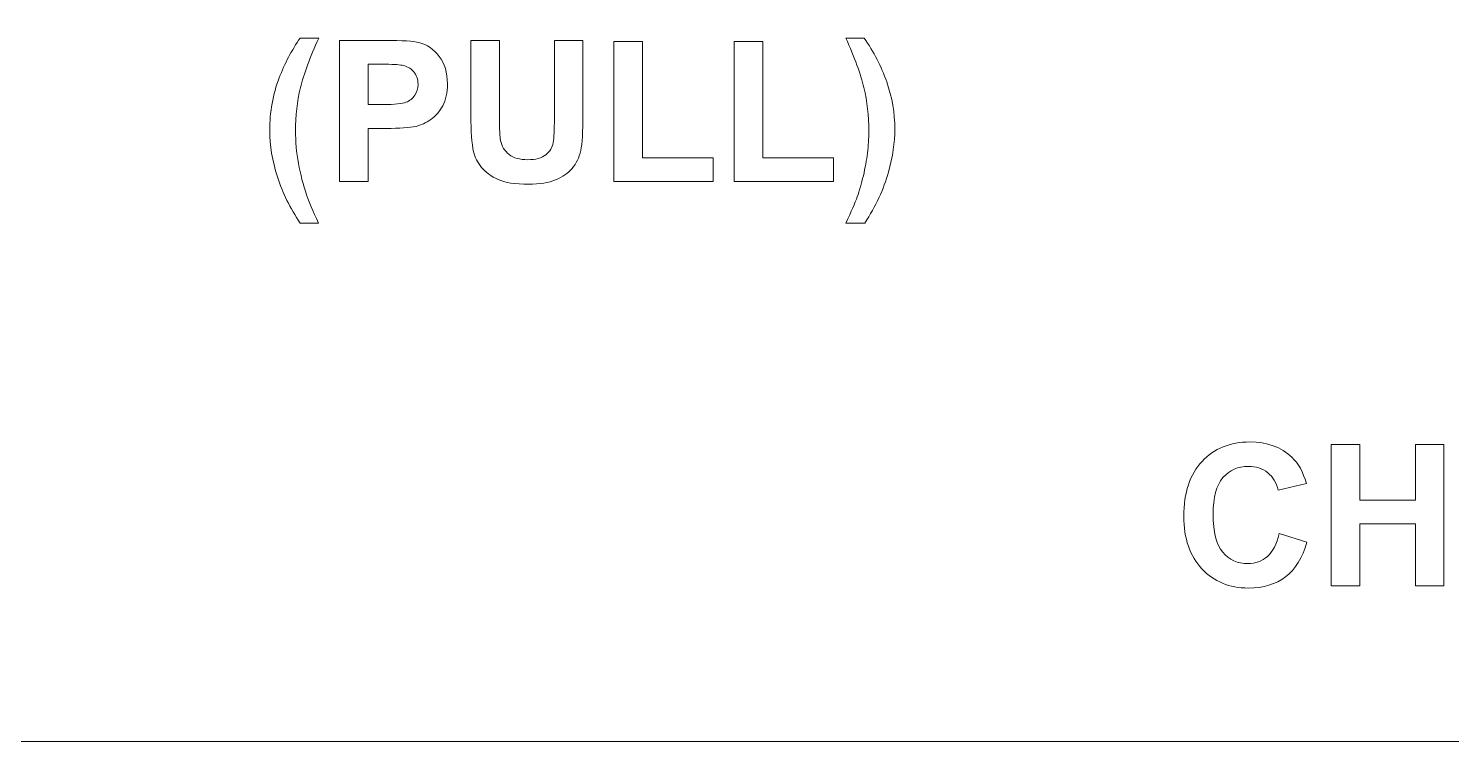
# Model space of a CAD drawing. Header units: millimetres. Extents: x -247 to 664, y -96 to 204.
# Drawn here: x -33.6 to -8.12, y 15.45 to 28.2 of the extents above; entities that cross this region are included whole.
import ezdxf

# ---------------------------------------------------------------- set-up
doc = ezdxf.new("R2010")
doc.units = ezdxf.units.MM
doc.header["$MEASUREMENT"] = 0
doc.layers.add('Layer 2', color=7, linetype='Continuous')

msp = doc.modelspace()

# ---------------------------------------------------------------- linework, layer by layer
at = {"layer": 'Layer 2', "lineweight": 9}
msp.add_open_spline([(-65.1901, 137.6715), (-65.1901, 137.6715), (56.3349, 137.6715), (56.3349, 137.6715), (56.3349, 137.6715), (56.733, 137.6713), (57.1146, 137.5129), (57.3959, 137.2313), (57.3959, 137.2313), (57.6773, 136.9496), (57.8351, 136.5696), (57.8349, 136.1715), (57.8349, 136.1715), (57.8349, 136.1715), (57.8349, 122.634), (57.8349, 122.634), (57.8349, 122.634), (57.8349, 119.884), (60.0849, 117.634), (62.8349, 117.634), (62.8349, 117.634), (62.8349, 117.634), (65.7974, 117.634), (65.7974, 117.634), (65.7974, 117.634), (66.8974, 117.634), (67.7974, 116.734), (67.7974, 115.634), (67.7974, 115.634), (67.7974, 115.634), (67.7974, 97.6355), (67.7974, 97.6355), (67.7974, 97.6355), (67.7974, 97.635), (67.7974, 97.6345), (67.7974, 97.634), (67.7974, 97.634), (67.7974, 97.634), (67.7974, 55.484), (67.7974, 55.484), (67.7974, 55.484), (67.7974, 55.484), (67.7974, 40.4855), (67.7974, 40.4855), (67.7974, 40.4855), (67.7974, 40.485), (67.7974, 40.4845), (67.7974, 40.484), (67.7974, 40.484), (67.7974, 40.484), (67.7974, 37.484), (67.7974, 37.484), (67.7974, 37.484), (67.7974, 36.384), (66.8974, 35.484), (65.7974, 35.484), (65.7974, 35.484), (65.7974, 35.484), (62.8349, 35.484), (62.8349, 35.484), (62.8349, 35.484), (60.0849, 35.484), (57.8349, 33.234), (57.8349, 30.484), (57.8349, 30.484), (57.8349, 30.484), (57.8349, 16.9465), (57.8349, 16.9465), (57.8349, 16.9465), (57.8346, 16.5485), (57.6763, 16.1668), (57.3946, 15.8855), (57.3946, 15.8855), (57.1129, 15.6042), (56.733, 15.4463), (56.3349, 15.4465), (56.3349, 15.4465), (56.3349, 15.4465), (-65.1901, 15.4465), (-65.1901, 15.4465), (-65.1901, 15.4465), (-65.5882, 15.4468), (-65.9699, 15.6052), (-66.2512, 15.8868), (-66.2512, 15.8868), (-66.5325, 16.1685), (-66.6904, 16.5485), (-66.6901, 16.9465), (-66.6901, 16.9465), (-66.6901, 16.9465), (-66.6901, 30.484), (-66.6901, 30.484), (-66.6901, 30.484), (-66.6901, 33.234), (-68.9401, 35.484), (-71.6901, 35.484), (-71.6901, 35.484), (-71.6901, 35.484), (-74.6526, 35.484), (-74.6526, 35.484), (-74.6526, 35.484), (-75.7526, 35.484), (-76.6526, 36.384), (-76.6526, 37.484), (-76.6526, 37.484), (-76.6526, 37.484), (-76.6526, 55.4817), (-76.6526, 55.4817), (-76.6526, 55.4817), (-76.6526, 55.4825), (-76.6526, 55.4832), (-76.6526, 55.484), (-76.6526, 55.484), (-76.6526, 55.484), (-76.6526, 97.634), (-76.6526, 97.634), (-76.6526, 97.634), (-76.6526, 97.634), (-76.6526, 115.634), (-76.6526, 115.634), (-76.6526, 115.634), (-76.6526, 116.734), (-75.7526, 117.634), (-74.6526, 117.634), (-74.6526, 117.634), (-74.6526, 117.634), (-71.6901, 117.634), (-71.6901, 117.634), (-71.6901, 117.634), (-68.9401, 117.634), (-66.6901, 119.884), (-66.6901, 122.634), (-66.6901, 122.634), (-66.6901, 122.634), (-66.6901, 136.1715), (-66.6901, 136.1715), (-66.6901, 136.1715), (-66.6899, 136.5696), (-66.5315, 136.9513), (-66.2498, 137.2326), (-66.2498, 137.2326), (-65.9682, 137.5139), (-65.5882, 137.6718), (-65.1901, 137.6715)], degree=3, knots=[0, 0, 0, 0, 0.027027, 0.027027, 0.027027, 0.027027, 0.0540541, 0.0540541, 0.0540541, 0.0540541, 0.0810811, 0.0810811, 0.0810811, 0.0810811, 0.1081081, 0.1081081, 0.1081081, 0.1081081, 0.1351351, 0.1351351, 0.1351351, 0.1351351, 0.1621622, 0.1621622, 0.1621622, 0.1621622, 0.1891892, 0.1891892, 0.1891892, 0.1891892, 0.2162162, 0.2162162, 0.2162162, 0.2162162, 0.2432432, 0.2432432, 0.2432432, 0.2432432, 0.2702703, 0.2702703, 0.2702703, 0.2702703, 0.2972973, 0.2972973, 0.2972973, 0.2972973, 0.3243243, 0.3243243, 0.3243243, 0.3243243, 0.3513514, 0.3513514, 0.3513514, 0.3513514, 0.3783784, 0.3783784, 0.3783784, 0.3783784, 0.4054054, 0.4054054, 0.4054054, 0.4054054, 0.4324324, 0.4324324, 0.4324324, 0.4324324, 0.4594595, 0.4594595, 0.4594595, 0.4594595, 0.4864865, 0.4864865, 0.4864865, 0.4864865, 0.5135135, 0.5135135, 0.5135135, 0.5135135, 0.5405405, 0.5405405, 0.5405405, 0.5405405, 0.5675676, 0.5675676, 0.5675676, 0.5675676, 0.5945946, 0.5945946, 0.5945946, 0.5945946, 0.6216216, 0.6216216, 0.6216216, 0.6216216, 0.6486486, 0.6486486, 0.6486486, 0.6486486, 0.6756757, 0.6756757, 0.6756757, 0.6756757, 0.7027027, 0.7027027, 0.7027027, 0.7027027, 0.7297297, 0.7297297, 0.7297297, 0.7297297, 0.7567568, 0.7567568, 0.7567568, 0.7567568, 0.7837838, 0.7837838, 0.7837838, 0.7837838, 0.8108108, 0.8108108, 0.8108108, 0.8108108, 0.8378378, 0.8378378, 0.8378378, 0.8378378, 0.8648649, 0.8648649, 0.8648649, 0.8648649, 0.8918919, 0.8918919, 0.8918919, 0.8918919, 0.9189189, 0.9189189, 0.9189189, 0.9189189, 0.9459459, 0.9459459, 0.9459459, 0.9459459, 1, 1, 1, 1], dxfattribs=at)
at = {"layer": 'Layer 2', "color": 240, "lineweight": 9}
for points, knots in [([(-28.4069, 24.7203), (-28.4069, 24.7203), (-28.7385, 24.7203), (-28.7385, 24.7203), (-28.7385, 24.7203), (-28.9155, 24.9854), (-29.0501, 25.2606), (-29.143, 25.5469), (-29.143, 25.5469), (-29.2353, 25.8327), (-29.2818, 26.109), (-29.2818, 26.3765), (-29.2818, 26.3765), (-29.2818, 26.7081), (-29.2247, 27.0221), (-29.1113, 27.3184), (-29.1113, 27.3184), (-29.0119, 27.5754), (-28.8867, 27.8123), (-28.735, 28.0293), (-28.735, 28.0293), (-28.735, 28.0293), (-28.4034, 28.0293), (-28.4034, 28.0293), (-28.4034, 28.0293), (-28.5615, 27.6818), (-28.6709, 27.3855), (-28.7303, 27.142), (-28.7303, 27.142), (-28.7896, 26.898), (-28.8196, 26.6394), (-28.8196, 26.366), (-28.8196, 26.366), (-28.8196, 26.1778), (-28.802, 25.985), (-28.7667, 25.7874), (-28.7667, 25.7874), (-28.7309, 25.5904), (-28.6826, 25.4029), (-28.6209, 25.2247), (-28.6209, 25.2247), (-28.5803, 25.1077), (-28.5092, 24.9396), (-28.4069, 24.7203)], [0, 0, 0, 0, 0.0833333, 0.0833333, 0.0833333, 0.0833333, 0.1666667, 0.1666667, 0.1666667, 0.1666667, 0.25, 0.25, 0.25, 0.25, 0.3333333, 0.3333333, 0.3333333, 0.3333333, 0.4166667, 0.4166667, 0.4166667, 0.4166667, 0.5, 0.5, 0.5, 0.5, 0.5833333, 0.5833333, 0.5833333, 0.5833333, 0.6666667, 0.6666667, 0.6666667, 0.6666667, 0.75, 0.75, 0.75, 0.75, 0.8333333, 0.8333333, 0.8333333, 0.8333333, 1, 1, 1, 1]), ([(-18.9639, 24.7203), (-18.8681, 24.9249), (-18.801, 25.0813), (-18.7616, 25.1901), (-18.7616, 25.1901), (-18.7228, 25.2994), (-18.6864, 25.4252), (-18.6529, 25.5675), (-18.6529, 25.5675), (-18.6199, 25.7098), (-18.5952, 25.845), (-18.5788, 25.9726), (-18.5788, 25.9726), (-18.5629, 26.1008), (-18.5547, 26.2319), (-18.5547, 26.366), (-18.5547, 26.366), (-18.5547, 26.6394), (-18.5841, 26.898), (-18.6429, 27.142), (-18.6429, 27.142), (-18.7017, 27.3855), (-18.8098, 27.6818), (-18.9674, 28.0293), (-18.9674, 28.0293), (-18.9674, 28.0293), (-18.6393, 28.0293), (-18.6393, 28.0293), (-18.6393, 28.0293), (-18.4653, 27.7823), (-18.3301, 27.5207), (-18.2337, 27.2444), (-18.2337, 27.2444), (-18.1372, 26.9674), (-18.089, 26.687), (-18.089, 26.4024), (-18.089, 26.4024), (-18.089, 26.1625), (-18.1272, 25.9056), (-18.2031, 25.631), (-18.2031, 25.631), (-18.2889, 25.3235), (-18.4312, 25.0201), (-18.6288, 24.7203), (-18.6288, 24.7203), (-18.6288, 24.7203), (-18.9639, 24.7203), (-18.9639, 24.7203)], [0, 0, 0, 0, 0.0769231, 0.0769231, 0.0769231, 0.0769231, 0.1538462, 0.1538462, 0.1538462, 0.1538462, 0.2307692, 0.2307692, 0.2307692, 0.2307692, 0.3076923, 0.3076923, 0.3076923, 0.3076923, 0.3846154, 0.3846154, 0.3846154, 0.3846154, 0.4615385, 0.4615385, 0.4615385, 0.4615385, 0.5384615, 0.5384615, 0.5384615, 0.5384615, 0.6153846, 0.6153846, 0.6153846, 0.6153846, 0.6923077, 0.6923077, 0.6923077, 0.6923077, 0.7692308, 0.7692308, 0.7692308, 0.7692308, 0.8461538, 0.8461538, 0.8461538, 0.8461538, 1, 1, 1, 1]), ([(-28.033, 25.4611), (-28.033, 25.4611), (-28.033, 27.9869), (-28.033, 27.9869), (-28.033, 27.9869), (-28.033, 27.9869), (-27.2151, 27.9869), (-27.2151, 27.9869), (-27.2151, 27.9869), (-26.9053, 27.9869), (-26.7036, 27.9746), (-26.6096, 27.9493), (-26.6096, 27.9493), (-26.4649, 27.9111), (-26.3438, 27.8288), (-26.2462, 27.7018), (-26.2462, 27.7018), (-26.1486, 27.5748), (-26.0998, 27.4107), (-26.0998, 27.2097), (-26.0998, 27.2097), (-26.0998, 27.0544), (-26.128, 26.9245), (-26.1839, 26.8187), (-26.1839, 26.8187), (-26.2403, 26.7128), (-26.3115, 26.6299), (-26.3979, 26.5694), (-26.3979, 26.5694), (-26.4843, 26.5094), (-26.5725, 26.4694), (-26.6619, 26.45), (-26.6619, 26.45), (-26.7836, 26.4259), (-26.9594, 26.4136), (-27.1899, 26.4136), (-27.1899, 26.4136), (-27.1899, 26.4136), (-27.5215, 26.4136), (-27.5215, 26.4136), (-27.5215, 26.4136), (-27.5215, 26.4136), (-27.5215, 25.4611), (-27.5215, 25.4611), (-27.5215, 25.4611), (-27.5215, 25.4611), (-28.033, 25.4611), (-28.033, 25.4611)], [0, 0, 0, 0, 0.0769231, 0.0769231, 0.0769231, 0.0769231, 0.1538462, 0.1538462, 0.1538462, 0.1538462, 0.2307692, 0.2307692, 0.2307692, 0.2307692, 0.3076923, 0.3076923, 0.3076923, 0.3076923, 0.3846154, 0.3846154, 0.3846154, 0.3846154, 0.4615385, 0.4615385, 0.4615385, 0.4615385, 0.5384615, 0.5384615, 0.5384615, 0.5384615, 0.6153846, 0.6153846, 0.6153846, 0.6153846, 0.6923077, 0.6923077, 0.6923077, 0.6923077, 0.7692308, 0.7692308, 0.7692308, 0.7692308, 0.8461538, 0.8461538, 0.8461538, 0.8461538, 1, 1, 1, 1]), ([(-25.68, 27.9869), (-25.68, 27.9869), (-25.1685, 27.9869), (-25.1685, 27.9869), (-25.1685, 27.9869), (-25.1685, 27.9869), (-25.1685, 26.6182), (-25.1685, 26.6182), (-25.1685, 26.6182), (-25.1685, 26.4006), (-25.162, 26.2601), (-25.1496, 26.196), (-25.1496, 26.196), (-25.1279, 26.0926), (-25.0767, 26.0091), (-24.9956, 25.9467), (-24.9956, 25.9467), (-24.9139, 25.8838), (-24.8028, 25.8527), (-24.6616, 25.8527), (-24.6616, 25.8527), (-24.5188, 25.8527), (-24.4106, 25.8821), (-24.3377, 25.9415), (-24.3377, 25.9415), (-24.2648, 26.0008), (-24.2213, 26.0732), (-24.2066, 26.1596), (-24.2066, 26.1596), (-24.1919, 26.246), (-24.1842, 26.3889), (-24.1842, 26.5888), (-24.1842, 26.5888), (-24.1842, 26.5888), (-24.1842, 27.9869), (-24.1842, 27.9869), (-24.1842, 27.9869), (-24.1842, 27.9869), (-23.6727, 27.9869), (-23.6727, 27.9869), (-23.6727, 27.9869), (-23.6727, 27.9869), (-23.6727, 26.6588), (-23.6727, 26.6588), (-23.6727, 26.6588), (-23.6727, 26.3554), (-23.6862, 26.1408), (-23.7139, 26.0155), (-23.7139, 26.0155), (-23.7415, 25.8903), (-23.7921, 25.7845), (-23.8662, 25.698), (-23.8662, 25.698), (-23.9396, 25.6116), (-24.0384, 25.5434), (-24.1619, 25.4923), (-24.1619, 25.4923), (-24.2859, 25.4411), (-24.447, 25.4152), (-24.6464, 25.4152), (-24.6464, 25.4152), (-24.8868, 25.4152), (-25.0691, 25.4429), (-25.1932, 25.4987), (-25.1932, 25.4987), (-25.3172, 25.5546), (-25.4154, 25.6269), (-25.4877, 25.7163), (-25.4877, 25.7163), (-25.56, 25.8056), (-25.6071, 25.8985), (-25.63, 25.9967), (-25.63, 25.9967), (-25.6635, 26.1414), (-25.68, 26.3554), (-25.68, 26.6382), (-25.68, 26.6382), (-25.68, 26.6382), (-25.68, 27.9869), (-25.68, 27.9869)], [0, 0, 0, 0, 0.047619, 0.047619, 0.047619, 0.047619, 0.0952381, 0.0952381, 0.0952381, 0.0952381, 0.1428571, 0.1428571, 0.1428571, 0.1428571, 0.1904762, 0.1904762, 0.1904762, 0.1904762, 0.2380952, 0.2380952, 0.2380952, 0.2380952, 0.2857143, 0.2857143, 0.2857143, 0.2857143, 0.3333333, 0.3333333, 0.3333333, 0.3333333, 0.3809524, 0.3809524, 0.3809524, 0.3809524, 0.4285714, 0.4285714, 0.4285714, 0.4285714, 0.4761905, 0.4761905, 0.4761905, 0.4761905, 0.5238095, 0.5238095, 0.5238095, 0.5238095, 0.5714286, 0.5714286, 0.5714286, 0.5714286, 0.6190476, 0.6190476, 0.6190476, 0.6190476, 0.6666667, 0.6666667, 0.6666667, 0.6666667, 0.7142857, 0.7142857, 0.7142857, 0.7142857, 0.7619048, 0.7619048, 0.7619048, 0.7619048, 0.8095238, 0.8095238, 0.8095238, 0.8095238, 0.8571429, 0.8571429, 0.8571429, 0.8571429, 0.9047619, 0.9047619, 0.9047619, 0.9047619, 1, 1, 1, 1]), ([(-23.1183, 25.4611), (-23.1183, 25.4611), (-23.1183, 27.9658), (-23.1183, 27.9658), (-23.1183, 27.9658), (-23.1183, 27.9658), (-22.6068, 27.9658), (-22.6068, 27.9658), (-22.6068, 27.9658), (-22.6068, 27.9658), (-22.6068, 25.888), (-22.6068, 25.888), (-22.6068, 25.888), (-22.6068, 25.888), (-21.3403, 25.888), (-21.3403, 25.888), (-21.3403, 25.888), (-21.3403, 25.888), (-21.3403, 25.4611), (-21.3403, 25.4611), (-21.3403, 25.4611), (-21.3403, 25.4611), (-23.1183, 25.4611), (-23.1183, 25.4611)], [0, 0, 0, 0, 0.1428571, 0.1428571, 0.1428571, 0.1428571, 0.2857143, 0.2857143, 0.2857143, 0.2857143, 0.4285714, 0.4285714, 0.4285714, 0.4285714, 0.5714286, 0.5714286, 0.5714286, 0.5714286, 0.7142857, 0.7142857, 0.7142857, 0.7142857, 1, 1, 1, 1]), ([(-20.9635, 25.4611), (-20.9635, 25.4611), (-20.9635, 27.9658), (-20.9635, 27.9658), (-20.9635, 27.9658), (-20.9635, 27.9658), (-20.452, 27.9658), (-20.452, 27.9658), (-20.452, 27.9658), (-20.452, 27.9658), (-20.452, 25.888), (-20.452, 25.888), (-20.452, 25.888), (-20.452, 25.888), (-19.1855, 25.888), (-19.1855, 25.888), (-19.1855, 25.888), (-19.1855, 25.888), (-19.1855, 25.4611), (-19.1855, 25.4611), (-19.1855, 25.4611), (-19.1855, 25.4611), (-20.9635, 25.4611), (-20.9635, 25.4611)], [0, 0, 0, 0, 0.1428571, 0.1428571, 0.1428571, 0.1428571, 0.2857143, 0.2857143, 0.2857143, 0.2857143, 0.4285714, 0.4285714, 0.4285714, 0.4285714, 0.5714286, 0.5714286, 0.5714286, 0.5714286, 0.7142857, 0.7142857, 0.7142857, 0.7142857, 1, 1, 1, 1]), ([(-27.5215, 27.5601), (-27.5215, 27.5601), (-27.5215, 26.8404), (-27.5215, 26.8404), (-27.5215, 26.8404), (-27.5215, 26.8404), (-27.2434, 26.8404), (-27.2434, 26.8404), (-27.2434, 26.8404), (-27.0429, 26.8404), (-26.9094, 26.854), (-26.8418, 26.8804), (-26.8418, 26.8804), (-26.7742, 26.9069), (-26.7213, 26.948), (-26.683, 27.0051), (-26.683, 27.0051), (-26.6448, 27.0615), (-26.6254, 27.1268), (-26.6254, 27.202), (-26.6254, 27.202), (-26.6254, 27.2943), (-26.6525, 27.3702), (-26.706, 27.4301), (-26.706, 27.4301), (-26.7601, 27.4901), (-26.8277, 27.5277), (-26.9106, 27.543), (-26.9106, 27.543), (-26.9711, 27.5542), (-27.0928, 27.5601), (-27.2763, 27.5601), (-27.2763, 27.5601), (-27.2763, 27.5601), (-27.5215, 27.5601), (-27.5215, 27.5601)], [0, 0, 0, 0, 0.1, 0.1, 0.1, 0.1, 0.2, 0.2, 0.2, 0.2, 0.3, 0.3, 0.3, 0.3, 0.4, 0.4, 0.4, 0.4, 0.5, 0.5, 0.5, 0.5, 0.6, 0.6, 0.6, 0.6, 0.7, 0.7, 0.7, 0.7, 0.8, 0.8, 0.8, 0.8, 1, 1, 1, 1]), ([(-11.2076, 19.1645), (-11.2076, 19.1645), (-10.7137, 19.0128), (-10.7137, 19.0128), (-10.7137, 19.0128), (-10.7896, 18.7347), (-10.916, 18.5284), (-11.0924, 18.3931), (-11.0924, 18.3931), (-11.2687, 18.2585), (-11.4922, 18.1909), (-11.7632, 18.1909), (-11.7632, 18.1909), (-12.0989, 18.1909), (-12.3747, 18.3055), (-12.591, 18.5348), (-12.591, 18.5348), (-12.8068, 18.7641), (-12.915, 19.0775), (-12.915, 19.4755), (-12.915, 19.4755), (-12.915, 19.8959), (-12.8062, 20.2228), (-12.5893, 20.4557), (-12.5893, 20.4557), (-12.3723, 20.6885), (-12.0866, 20.8049), (-11.7326, 20.8049), (-11.7326, 20.8049), (-11.4234, 20.8049), (-11.1723, 20.7132), (-10.9795, 20.5303), (-10.9795, 20.5303), (-10.8642, 20.4221), (-10.7784, 20.2669), (-10.7208, 20.0641), (-10.7208, 20.0641), (-10.7208, 20.0641), (-11.2252, 19.9441), (-11.2252, 19.9441), (-11.2252, 19.9441), (-11.2552, 20.0747), (-11.3175, 20.1781), (-11.4122, 20.254), (-11.4122, 20.254), (-11.5074, 20.3298), (-11.6227, 20.3675), (-11.7579, 20.3675), (-11.7579, 20.3675), (-11.9455, 20.3675), (-12.0977, 20.3004), (-12.2142, 20.1658), (-12.2142, 20.1658), (-12.3312, 20.0317), (-12.3894, 19.8142), (-12.3894, 19.5132), (-12.3894, 19.5132), (-12.3894, 19.1945), (-12.3318, 18.967), (-12.2171, 18.8317), (-12.2171, 18.8317), (-12.1019, 18.6959), (-11.9525, 18.6283), (-11.7685, 18.6283), (-11.7685, 18.6283), (-11.6327, 18.6283), (-11.5157, 18.6712), (-11.4181, 18.7577), (-11.4181, 18.7577), (-11.3205, 18.8441), (-11.2499, 18.9793), (-11.2076, 19.1645)], [0, 0, 0, 0, 0.0526316, 0.0526316, 0.0526316, 0.0526316, 0.1052632, 0.1052632, 0.1052632, 0.1052632, 0.1578947, 0.1578947, 0.1578947, 0.1578947, 0.2105263, 0.2105263, 0.2105263, 0.2105263, 0.2631579, 0.2631579, 0.2631579, 0.2631579, 0.3157895, 0.3157895, 0.3157895, 0.3157895, 0.3684211, 0.3684211, 0.3684211, 0.3684211, 0.4210526, 0.4210526, 0.4210526, 0.4210526, 0.4736842, 0.4736842, 0.4736842, 0.4736842, 0.5263158, 0.5263158, 0.5263158, 0.5263158, 0.5789474, 0.5789474, 0.5789474, 0.5789474, 0.6315789, 0.6315789, 0.6315789, 0.6315789, 0.6842105, 0.6842105, 0.6842105, 0.6842105, 0.7368421, 0.7368421, 0.7368421, 0.7368421, 0.7894737, 0.7894737, 0.7894737, 0.7894737, 0.8421053, 0.8421053, 0.8421053, 0.8421053, 0.8947368, 0.8947368, 0.8947368, 0.8947368, 1, 1, 1, 1]), ([(-10.2757, 18.2332), (-10.2757, 18.2332), (-10.2757, 20.759), (-10.2757, 20.759), (-10.2757, 20.759), (-10.2757, 20.759), (-9.7642, 20.759), (-9.7642, 20.759), (-9.7642, 20.759), (-9.7642, 20.759), (-9.7642, 19.7642), (-9.7642, 19.7642), (-9.7642, 19.7642), (-9.7642, 19.7642), (-8.7694, 19.7642), (-8.7694, 19.7642), (-8.7694, 19.7642), (-8.7694, 19.7642), (-8.7694, 20.759), (-8.7694, 20.759), (-8.7694, 20.759), (-8.7694, 20.759), (-8.2578, 20.759), (-8.2578, 20.759), (-8.2578, 20.759), (-8.2578, 20.759), (-8.2578, 18.2332), (-8.2578, 18.2332), (-8.2578, 18.2332), (-8.2578, 18.2332), (-8.7694, 18.2332), (-8.7694, 18.2332), (-8.7694, 18.2332), (-8.7694, 18.2332), (-8.7694, 19.3374), (-8.7694, 19.3374), (-8.7694, 19.3374), (-8.7694, 19.3374), (-9.7642, 19.3374), (-9.7642, 19.3374), (-9.7642, 19.3374), (-9.7642, 19.3374), (-9.7642, 18.2332), (-9.7642, 18.2332), (-9.7642, 18.2332), (-9.7642, 18.2332), (-10.2757, 18.2332), (-10.2757, 18.2332)], [0, 0, 0, 0, 0.0769231, 0.0769231, 0.0769231, 0.0769231, 0.1538462, 0.1538462, 0.1538462, 0.1538462, 0.2307692, 0.2307692, 0.2307692, 0.2307692, 0.3076923, 0.3076923, 0.3076923, 0.3076923, 0.3846154, 0.3846154, 0.3846154, 0.3846154, 0.4615385, 0.4615385, 0.4615385, 0.4615385, 0.5384615, 0.5384615, 0.5384615, 0.5384615, 0.6153846, 0.6153846, 0.6153846, 0.6153846, 0.6923077, 0.6923077, 0.6923077, 0.6923077, 0.7692308, 0.7692308, 0.7692308, 0.7692308, 0.8461538, 0.8461538, 0.8461538, 0.8461538, 1, 1, 1, 1])]:
    msp.add_open_spline(points, degree=3, knots=knots, dxfattribs=at)

doc.saveas('drawing.dxf')
